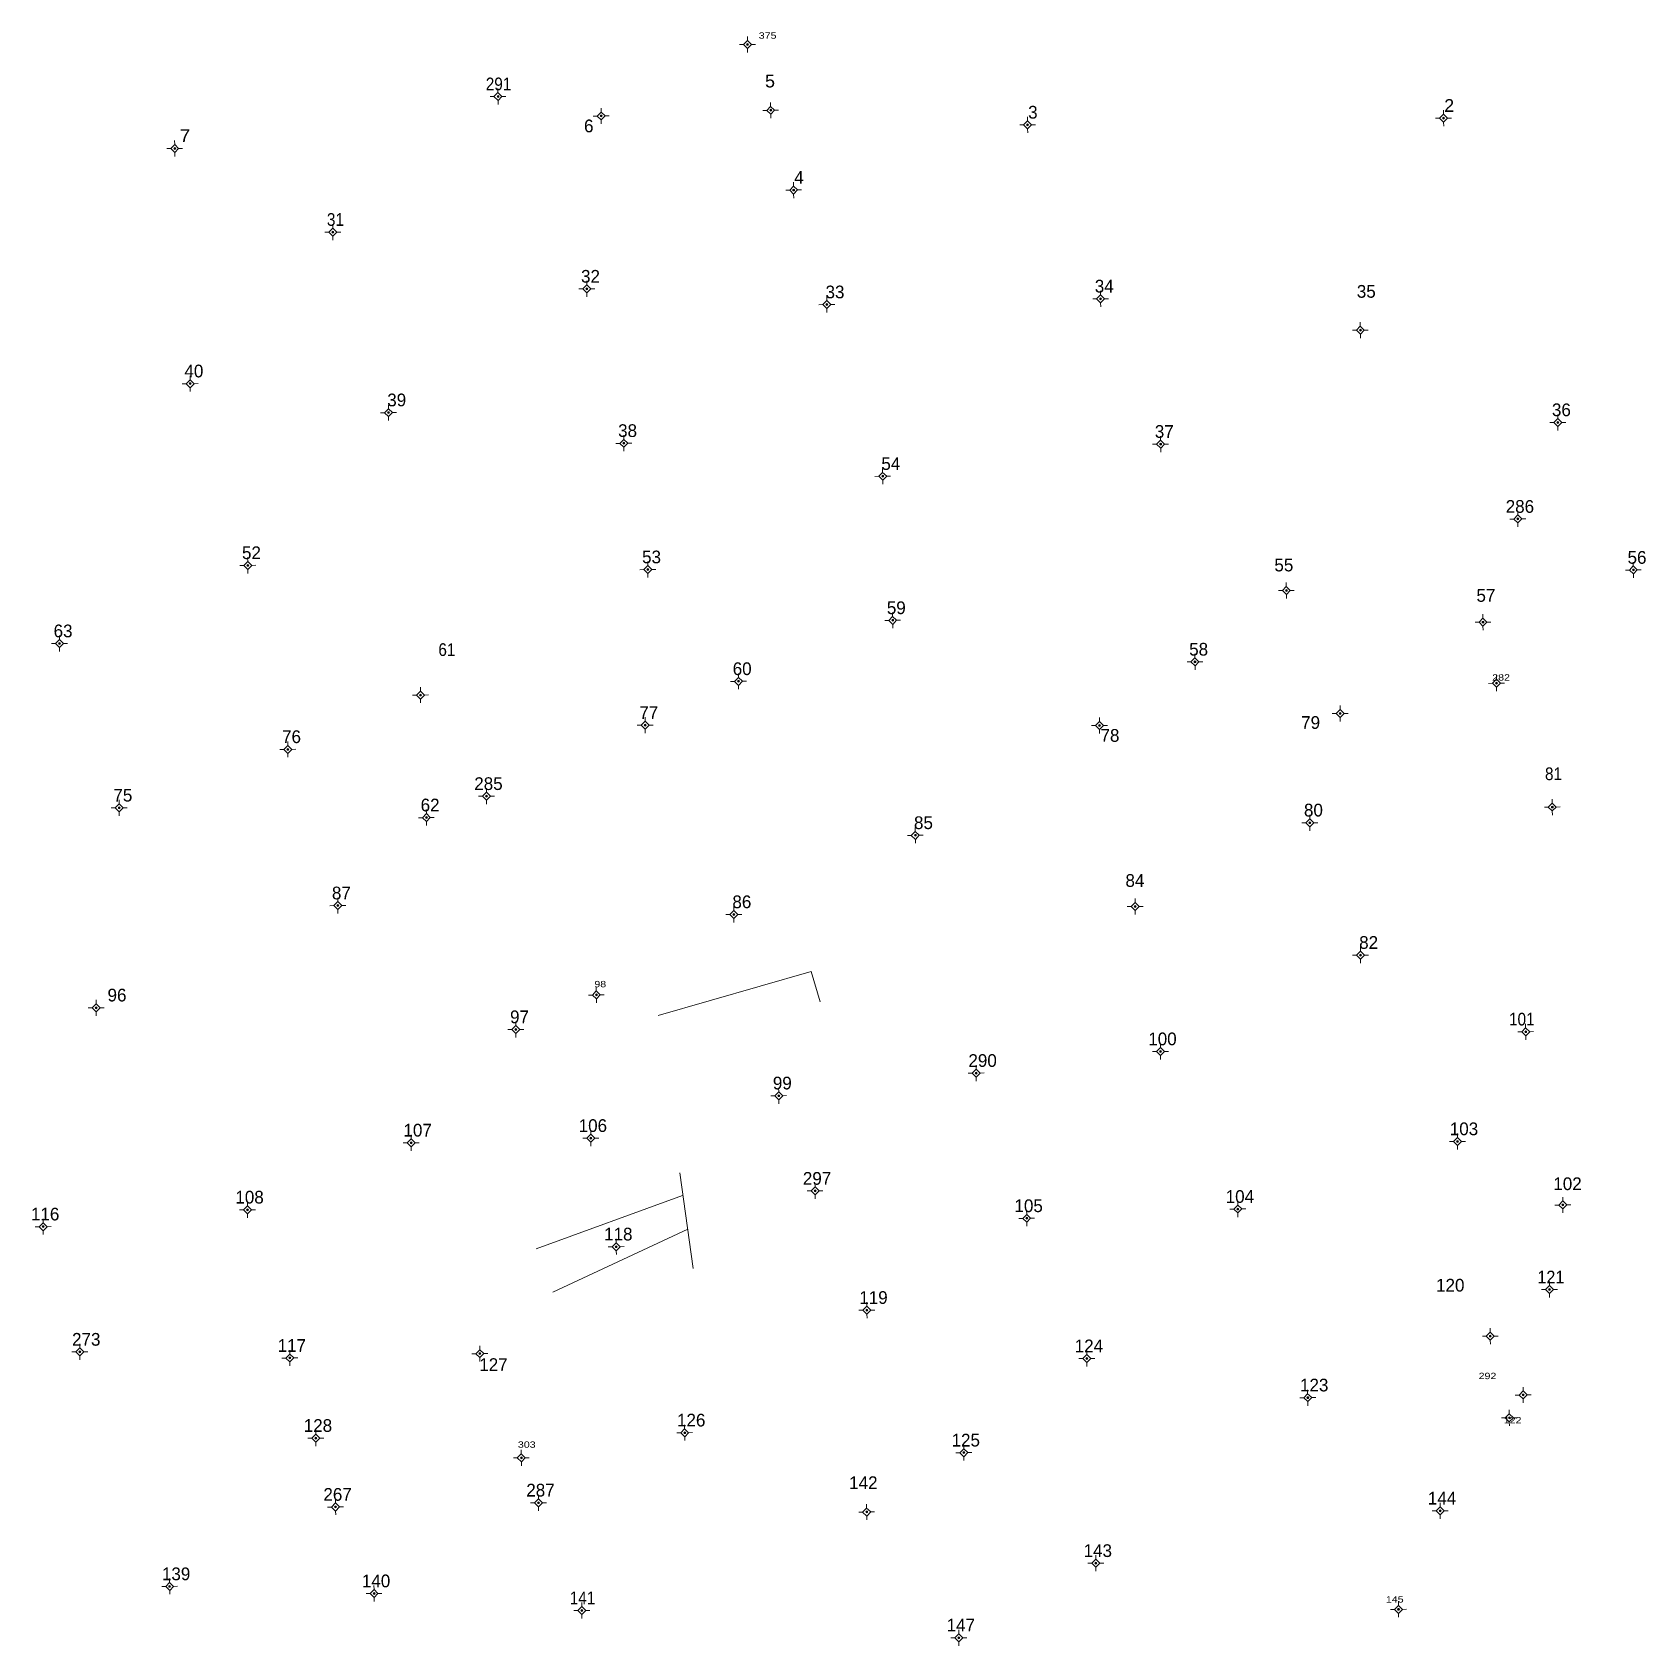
# Model space of a CAD drawing. Header units: metres. Extents: x 551555 to 552070, y 1839000 to 1839511.
# Drawn here: x 551816 to 552069.7, y 1839257 to 1839510.6 of the extents above; entities that cross this region are included whole.
import ezdxf

# ---------------------------------------------------------------- set-up
doc = ezdxf.new("R2010")
doc.units = ezdxf.units.M
doc.header["$LTSCALE"] = 0.8
doc.layers.add('11', color=7, linetype='Continuous', lineweight=13)
doc.layers.add('30', color=7, linetype='Continuous', lineweight=13)
doc.layers.add('15', color=7, linetype='Continuous')

msp = doc.modelspace()

# ---------------------------------------------------------------- hatches: boundary and pattern name
at = {"layer": '11'}
for points in [[(551928.5941, 1839508.7065, 1), (551928.2941, 1839508.7065, 1)], [(551889.3748, 1839500.5455, 1), (551889.0748, 1839500.5455, 1)], [(551905.5878, 1839497.4781, 1), (551905.2878, 1839497.4781, 1)], [(551932.2536, 1839498.371, 1), (551931.9536, 1839498.371, 1)], [(552038.0591, 1839497.1365, 1), (552037.7591, 1839497.1365, 1)], [(551972.654, 1839496.0748, 1), (551972.354, 1839496.0748, 1)], [(551838.5485, 1839492.3731, 1), (551838.2485, 1839492.3731, 1)], [(551935.8623, 1839485.8356, 1), (551935.5623, 1839485.8356, 1)], [(551863.3975, 1839479.2235, 1), (551863.0975, 1839479.2235, 1)], [(551903.346, 1839470.2949, 1), (551903.046, 1839470.2949, 1)], [(551984.1303, 1839468.7417, 1), (551983.8303, 1839468.7417, 1)], [(551941.0786, 1839467.8255, 1), (551940.7786, 1839467.8255, 1)], [(552024.9737, 1839463.8, 1), (552024.6737, 1839463.8, 1)], [(551840.9812, 1839455.3932, 1), (551840.6812, 1839455.3932, 1)], [(551872.1736, 1839450.837, 1), (551871.8736, 1839450.837, 1)], [(552056.0131, 1839449.2949, 1), (552055.7131, 1839449.2949, 1)], [(551909.1769, 1839446.0217, 1), (551908.8769, 1839446.0217, 1)], [(551993.5679, 1839445.8797, 1), (551993.2679, 1839445.8797, 1)], [(551949.8624, 1839440.8387, 1), (551949.5624, 1839440.8387, 1)], [(552049.7373, 1839434.1237, 1), (552049.4373, 1839434.1237, 1)], [(551850.0288, 1839426.8291, 1), (551849.7288, 1839426.8291, 1)], [(551912.9395, 1839426.1694, 1), (551912.6395, 1839426.1694, 1)], [(552067.8931, 1839426.1043, 1), (552067.5931, 1839426.1043, 1)], [(552013.3342, 1839422.888, 1), (552013.0342, 1839422.888, 1)], [(551951.4301, 1839418.1879, 1), (551951.1301, 1839418.1879, 1)], [(552044.2505, 1839417.8995, 1), (552043.9505, 1839417.8995, 1)], [(551820.4134, 1839414.5431, 1), (551820.1134, 1839414.5431, 1)], [(551998.9658, 1839411.6651, 1), (551998.6658, 1839411.6651, 1)], [(551927.1998, 1839408.5983, 1), (551926.8998, 1839408.5983, 1)], [(552046.3739, 1839408.3004, 1), (552046.0739, 1839408.3004, 1)], [(551877.1906, 1839406.4415, 1), (551876.8906, 1839406.4415, 1)], [(552021.8012, 1839403.5567, 1), (552021.5012, 1839403.5567, 1)], [(551912.5135, 1839401.7115, 1), (551912.2135, 1839401.7115, 1)], [(551983.947, 1839401.6461, 1), (551983.647, 1839401.6461, 1)], [(551856.3403, 1839397.9012, 1), (551856.0403, 1839397.9012, 1)], [(551887.5571, 1839390.546, 1), (551887.2571, 1839390.546, 1)], [(551829.827, 1839388.7116, 1), (551829.527, 1839388.7116, 1)], [(552055.152, 1839388.8318, 1), (552054.852, 1839388.8318, 1)], [(551878.1188, 1839387.1742, 1), (551877.8188, 1839387.1742, 1)], [(552017.0127, 1839386.3689, 1), (552016.7127, 1839386.3689, 1)], [(551954.9948, 1839384.3871, 1), (551954.6948, 1839384.3871, 1)], [(551864.1832, 1839373.3357, 1), (551863.8832, 1839373.3357, 1)], [(551989.5543, 1839373.212, 1), (551989.2543, 1839373.212, 1)], [(551926.4505, 1839371.9405, 1), (551926.1505, 1839371.9405, 1)], [(552024.9928, 1839365.5536, 1), (552024.6928, 1839365.5536, 1)], [(551826.2028, 1839357.2675, 1), (551825.9028, 1839357.2675, 1)], [(551904.8362, 1839359.2945, 1), (551904.5362, 1839359.2945, 1)], [(551892.1867, 1839353.8652, 1), (551891.8867, 1839353.8652, 1)], [(552050.9618, 1839353.5136, 1), (552050.6618, 1839353.5136, 1)], [(551993.5328, 1839350.4022, 1), (551993.2328, 1839350.4022, 1)], [(551964.5593, 1839347.0097, 1), (551964.2593, 1839347.0097, 1)], [(551933.5179, 1839343.4491, 1), (551933.2179, 1839343.4491, 1)], [(551903.9833, 1839336.7725, 1), (551903.6833, 1839336.7725, 1)], [(551875.7365, 1839336.0456, 1), (551875.4365, 1839336.0456, 1)], [(552040.2453, 1839336.254, 1), (552039.9453, 1839336.254, 1)], [(551939.2274, 1839328.4826, 1), (551938.9274, 1839328.4826, 1)], [(551849.9946, 1839325.5231, 1), (551849.6946, 1839325.5231, 1)], [(551972.507, 1839324.1846, 1), (551972.207, 1839324.1846, 1)], [(552005.7164, 1839325.6346, 1), (552005.4164, 1839325.6346, 1)], [(552056.8186, 1839326.2713, 1), (552056.5186, 1839326.2713, 1)], [(551817.8656, 1839322.8628, 1), (551817.5656, 1839322.8628, 1)], [(551907.9716, 1839319.7114, 1), (551907.6716, 1839319.7114, 1)], [(552054.7154, 1839312.9761, 1), (552054.4154, 1839312.9761, 1)], [(551947.3893, 1839309.7384, 1), (551947.0893, 1839309.7384, 1)], [(552045.4015, 1839305.6664, 1), (552045.1015, 1839305.6664, 1)], [(551823.6263, 1839303.1779, 1), (551823.3263, 1839303.1779, 1)], [(551856.6468, 1839302.2168, 1), (551856.3468, 1839302.2168, 1)], [(551886.5137, 1839302.8978, 1), (551886.2137, 1839302.8978, 1)], [(551981.9775, 1839302.1427, 1), (551981.6775, 1839302.1427, 1)], [(552050.5713, 1839296.4038, 1), (552050.2713, 1839296.4038, 1)], [(552016.6931, 1839295.9777, 1), (552016.3931, 1839295.9777, 1)], [(552048.3932, 1839292.8056, 1), (552048.0932, 1839292.8056, 1)], [(551860.7459, 1839289.6257, 1), (551860.4459, 1839289.6257, 1)], [(551918.7346, 1839290.4725, 1), (551918.4346, 1839290.4725, 1)], [(551893.0454, 1839286.5188, 1), (551892.7454, 1839286.5188, 1)], [(551962.6116, 1839287.3369, 1), (551962.3116, 1839287.3369, 1)], [(551863.8399, 1839278.7953, 1), (551863.5399, 1839278.7953, 1)], [(551895.7364, 1839279.4641, 1), (551895.4364, 1839279.4641, 1)], [(551947.3468, 1839278.0056, 1), (551947.0468, 1839278.0056, 1)], [(552037.5035, 1839278.2039, 1), (552037.2035, 1839278.2039, 1)], [(551983.3685, 1839269.9625, 1), (551983.0685, 1839269.9625, 1)], [(551837.7453, 1839266.3102, 1), (551837.4453, 1839266.3102, 1)], [(551869.8874, 1839265.1915, 1), (551869.5874, 1839265.1915, 1)], [(551902.5629, 1839262.5178, 1), (551902.2629, 1839262.5178, 1)], [(552030.9606, 1839262.7004, 1), (552030.6606, 1839262.7004, 1)], [(551961.8362, 1839258.2371, 1), (551961.5362, 1839258.2371, 1)]]:
    msp.add_hatch(color=256, dxfattribs=at).paths.add_polyline_path(points)

# ---------------------------------------------------------------- linework, layer by layer
for p, q in [((551928.43, 1839509.95), (551928.43, 1839509.33)), ((551927.81, 1839508.7), (551927.19, 1839508.69)), ((551928.44, 1839508.07), (551928.45, 1839507.45)), ((551929.69, 1839508.71), (551929.07, 1839508.71)), ((551889.21, 1839501.79), (551889.21, 1839501.17)), ((551888.59, 1839500.54), (551887.97, 1839500.53)), ((551889.23, 1839499.91), (551889.23, 1839499.29)), ((551890.47, 1839500.55), (551889.85, 1839500.55)), ((551932.09, 1839499.62), (551932.09, 1839498.99)), ((551904.81, 1839497.47), (551904.18, 1839497.46)), ((551905.42, 1839498.72), (551905.43, 1839498.09)), ((551905.44, 1839496.85), (551905.44, 1839496.22)), ((551906.68, 1839497.48), (551906.05, 1839497.48)), ((551931.48, 1839498.36), (551930.85, 1839498.36)), ((551932.1, 1839497.75), (551932.11, 1839497.12)), ((551933.35, 1839498.38), (551932.72, 1839498.37)), ((551972.49, 1839497.32), (551972.49, 1839496.7)), ((552037.28, 1839497.13), (552036.65, 1839497.12)), ((552037.89, 1839498.38), (552037.9, 1839497.75)), ((552039.15, 1839497.14), (552038.52, 1839497.14)), ((551971.87, 1839496.06), (551971.25, 1839496.06)), ((551972.5, 1839495.44), (551972.51, 1839494.82)), ((551973.75, 1839496.08), (551973.13, 1839496.08)), ((552037.91, 1839496.51), (552037.92, 1839495.88)), ((551837.77, 1839492.36), (551837.14, 1839492.36)), ((551838.38, 1839493.62), (551838.39, 1839492.99)), ((551838.4, 1839491.75), (551838.4, 1839491.12)), ((551839.64, 1839492.38), (551839.01, 1839492.37)), ((551935.7, 1839487.08), (551935.7, 1839486.46)), ((551935.09, 1839485.83), (551934.46, 1839485.82)), ((551935.71, 1839485.2), (551935.72, 1839484.58)), ((551936.96, 1839485.84), (551936.33, 1839485.84)), ((551862.62, 1839479.21), (551861.99, 1839479.21)), ((551863.23, 1839480.47), (551863.24, 1839479.85)), ((551864.49, 1839479.23), (551863.86, 1839479.22)), ((551863.25, 1839478.59), (551863.25, 1839477.97)), ((551903.18, 1839471.54), (551903.19, 1839470.92)), ((551902.57, 1839470.28), (551901.94, 1839470.28)), ((551903.2, 1839469.66), (551903.2, 1839469.04)), ((551904.44, 1839470.3), (551903.81, 1839470.3)), ((551940.91, 1839469.07), (551940.92, 1839468.45)), ((551983.35, 1839468.73), (551982.73, 1839468.73)), ((551983.96, 1839469.99), (551983.97, 1839469.37)), ((551985.23, 1839468.75), (551984.61, 1839468.74)), ((551940.3, 1839467.82), (551939.67, 1839467.81)), ((551940.93, 1839467.19), (551940.93, 1839466.57)), ((551942.17, 1839467.83), (551941.54, 1839467.83)), ((551983.98, 1839468.11), (551983.99, 1839467.49)), ((552024.2, 1839463.79), (552023.57, 1839463.78)), ((552024.81, 1839465.04), (552024.81, 1839464.42)), ((552026.07, 1839463.81), (552025.44, 1839463.8)), ((552024.82, 1839463.17), (552024.83, 1839462.55)), ((551840.82, 1839456.64), (551840.82, 1839456.02)), ((551840.2, 1839455.38), (551839.58, 1839455.38)), ((551840.83, 1839454.76), (551840.84, 1839454.14)), ((551842.08, 1839455.4), (551841.46, 1839455.39)), ((551872.01, 1839452.08), (551872.01, 1839451.45)), ((551871.39, 1839450.83), (551870.77, 1839450.82)), ((551872.02, 1839450.21), (551872.03, 1839449.58)), ((551873.27, 1839450.84), (551872.65, 1839450.84)), ((552055.24, 1839449.28), (552054.61, 1839449.28)), ((552055.85, 1839450.54), (552055.85, 1839449.92)), ((552055.86, 1839448.66), (552055.87, 1839448.04)), ((552057.11, 1839449.3), (552056.48, 1839449.3)), ((551908.4, 1839446.01), (551907.77, 1839446.01)), ((551909.01, 1839447.27), (551909.02, 1839446.64)), ((551910.27, 1839446.03), (551909.64, 1839446.02)), ((551992.78, 1839445.87), (551992.16, 1839445.86)), ((551993.4, 1839447.12), (551993.41, 1839446.49)), ((551994.66, 1839445.89), (551994.04, 1839445.88)), ((551909.03, 1839445.4), (551909.03, 1839444.77)), ((551993.42, 1839445.25), (551993.42, 1839444.63)), ((551949.08, 1839440.83), (551948.46, 1839440.82)), ((551949.7, 1839442.08), (551949.7, 1839441.45)), ((551950.96, 1839440.84), (551950.34, 1839440.84)), ((551949.71, 1839440.21), (551949.72, 1839439.58)), ((552048.95, 1839434.11), (552048.33, 1839434.11)), ((552049.57, 1839435.37), (552049.58, 1839434.75)), ((552049.59, 1839433.49), (552049.59, 1839432.87)), ((552050.83, 1839434.13), (552050.21, 1839434.12)), ((551849.86, 1839428.07), (551849.87, 1839427.44)), ((551849.24, 1839426.82), (551848.62, 1839426.81)), ((551849.88, 1839426.2), (551849.89, 1839425.57)), ((551851.12, 1839426.84), (551850.5, 1839426.83)), ((551912.15, 1839426.16), (551911.54, 1839426.15)), ((551912.77, 1839427.41), (551912.78, 1839426.79)), ((551912.79, 1839425.53), (551912.8, 1839424.91)), ((551914.03, 1839426.18), (551913.41, 1839426.17)), ((552067.12, 1839426.09), (552066.49, 1839426.09)), ((552067.73, 1839427.35), (552067.73, 1839426.73)), ((552068.99, 1839426.11), (552068.36, 1839426.1)), ((552013.17, 1839424.13), (552013.17, 1839423.51)), ((552067.74, 1839425.47), (552067.75, 1839424.85)), ((552012.56, 1839422.88), (552011.93, 1839422.87)), ((552013.18, 1839422.25), (552013.19, 1839421.63)), ((552014.43, 1839422.89), (552013.8, 1839422.89)), ((551950.66, 1839418.18), (551950.03, 1839418.17)), ((551951.26, 1839419.43), (551951.27, 1839418.81)), ((551952.52, 1839418.19), (551951.9, 1839418.19)), ((552044.08, 1839419.14), (552044.09, 1839418.52)), ((551820.25, 1839415.79), (551820.25, 1839415.17)), ((551951.28, 1839417.55), (551951.29, 1839416.93)), ((552043.48, 1839417.89), (552042.85, 1839417.88)), ((552044.1, 1839417.26), (552044.11, 1839416.64)), ((552045.35, 1839417.91), (552044.72, 1839417.9)), ((551819.64, 1839414.53), (551819.01, 1839414.53)), ((551820.26, 1839413.91), (551820.27, 1839413.29)), ((551821.51, 1839414.55), (551820.88, 1839414.54)), ((551998.8, 1839412.91), (551998.81, 1839412.29)), ((551998.18, 1839411.65), (551997.56, 1839411.65)), ((551998.82, 1839411.03), (551998.82, 1839410.41)), ((552000.06, 1839411.67), (551999.44, 1839411.67)), ((551926.43, 1839408.59), (551925.8, 1839408.58)), ((551927.03, 1839409.84), (551927.04, 1839409.22)), ((551927.05, 1839407.96), (551927.06, 1839407.34)), ((551928.29, 1839408.6), (551927.66, 1839408.6)), ((552045.6, 1839408.29), (552044.97, 1839408.28)), ((552046.21, 1839409.55), (552046.21, 1839408.93)), ((552047.47, 1839408.31), (552046.84, 1839408.3)), ((551876.42, 1839406.43), (551875.79, 1839406.43)), ((551877.02, 1839407.69), (551877.03, 1839407.07)), ((551877.04, 1839405.81), (551877.05, 1839405.19)), ((551878.29, 1839406.45), (551877.66, 1839406.44)), ((552046.22, 1839407.67), (552046.23, 1839407.05)), ((551912.35, 1839402.96), (551912.35, 1839402.34)), ((551983.78, 1839402.89), (551983.79, 1839402.26)), ((552021.03, 1839403.55), (552020.4, 1839403.54)), ((552021.64, 1839404.8), (552021.64, 1839404.17)), ((552021.65, 1839402.93), (552021.66, 1839402.3)), ((552022.9, 1839403.56), (552022.27, 1839403.56)), ((551911.73, 1839401.7), (551911.11, 1839401.7)), ((551912.36, 1839401.08), (551912.37, 1839400.46)), ((551913.61, 1839401.72), (551912.99, 1839401.71)), ((551983.17, 1839401.64), (551982.54, 1839401.63)), ((551983.8, 1839401.02), (551983.8, 1839400.39)), ((551985.04, 1839401.65), (551984.41, 1839401.65)), ((551855.56, 1839397.89), (551854.94, 1839397.89)), ((551856.17, 1839399.15), (551856.18, 1839398.53)), ((551857.44, 1839397.91), (551856.82, 1839397.9)), ((551856.19, 1839397.27), (551856.2, 1839396.65)), ((551886.77, 1839390.54), (551886.15, 1839390.53)), ((551887.39, 1839391.79), (551887.4, 1839391.16)), ((551888.65, 1839390.55), (551888.03, 1839390.55)), ((552054.99, 1839390.08), (552054.99, 1839389.45)), ((551829.04, 1839388.7), (551828.42, 1839388.7)), ((551829.66, 1839389.96), (551829.67, 1839389.34)), ((551829.68, 1839388.08), (551829.68, 1839387.46)), ((551830.92, 1839388.72), (551830.3, 1839388.71)), ((551877.95, 1839388.42), (551877.96, 1839387.8)), ((551887.41, 1839389.92), (551887.41, 1839389.29)), ((552016.85, 1839387.61), (552016.85, 1839386.99)), ((552054.37, 1839388.82), (552053.75, 1839388.82)), ((552055, 1839388.21), (552055.01, 1839387.58)), ((552056.25, 1839388.84), (552055.63, 1839388.83)), ((551877.34, 1839387.16), (551876.71, 1839387.16)), ((551877.97, 1839386.54), (551877.98, 1839385.92)), ((551879.21, 1839387.18), (551878.58, 1839387.17)), ((551954.83, 1839385.63), (551954.83, 1839385.01)), ((552016.24, 1839386.36), (552015.61, 1839386.35)), ((552016.86, 1839385.73), (552016.87, 1839385.11)), ((552018.11, 1839386.37), (552017.48, 1839386.37)), ((551954.21, 1839384.38), (551953.59, 1839384.37)), ((551954.85, 1839383.75), (551954.85, 1839383.13)), ((551956.09, 1839384.39), (551955.47, 1839384.39)), ((551863.41, 1839373.33), (551862.78, 1839373.32)), ((551864.02, 1839374.58), (551864.02, 1839373.96)), ((551864.03, 1839372.7), (551864.04, 1839372.08)), ((551865.28, 1839373.34), (551864.65, 1839373.34)), ((551926.28, 1839373.19), (551926.29, 1839372.57)), ((551988.78, 1839373.2), (551988.15, 1839373.2)), ((551989.39, 1839374.46), (551989.39, 1839373.84)), ((551989.41, 1839372.58), (551989.41, 1839371.96)), ((551990.65, 1839373.22), (551990.02, 1839373.21)), ((551925.67, 1839371.93), (551925.05, 1839371.92)), ((551926.3, 1839371.31), (551926.31, 1839370.69)), ((551927.55, 1839371.95), (551926.93, 1839371.94)), ((552024.22, 1839365.54), (552023.59, 1839365.54)), ((552024.83, 1839366.8), (552024.83, 1839366.17)), ((552024.84, 1839364.93), (552024.85, 1839364.3)), ((552026.09, 1839365.56), (552025.46, 1839365.55)), ((551904.67, 1839360.54), (551904.68, 1839359.92)), ((551825.42, 1839357.26), (551824.8, 1839357.25)), ((551826.04, 1839358.51), (551826.04, 1839357.89)), ((551827.3, 1839357.27), (551826.68, 1839357.27)), ((551904.06, 1839359.28), (551903.43, 1839359.28)), ((551904.69, 1839358.66), (551904.69, 1839358.04)), ((551905.93, 1839359.3), (551905.3, 1839359.29)), ((551826.05, 1839356.63), (551826.06, 1839356.01)), ((551892.02, 1839355.11), (551892.03, 1839354.49)), ((552050.8, 1839354.76), (552050.8, 1839354.14)), ((551891.41, 1839353.85), (551890.78, 1839353.85)), ((551892.04, 1839353.23), (551892.04, 1839352.61)), ((551893.28, 1839353.87), (551892.65, 1839353.87)), ((552050.18, 1839353.5), (552049.56, 1839353.5)), ((552050.81, 1839352.88), (552050.82, 1839352.26)), ((552052.06, 1839353.52), (552051.44, 1839353.51)), ((551992.76, 1839350.39), (551992.13, 1839350.39)), ((551993.37, 1839351.65), (551993.37, 1839351.02)), ((551993.38, 1839349.78), (551993.39, 1839349.15)), ((551994.63, 1839350.41), (551994, 1839350.4)), ((551963.77, 1839347), (551963.15, 1839346.99)), ((551964.39, 1839348.25), (551964.4, 1839347.62)), ((551965.65, 1839347.02), (551965.03, 1839347.01)), ((551933.35, 1839344.69), (551933.36, 1839344.07)), ((551964.41, 1839346.38), (551964.42, 1839345.76)), ((551932.73, 1839343.44), (551932.11, 1839343.43)), ((551933.37, 1839342.81), (551933.37, 1839342.19)), ((551934.61, 1839343.46), (551933.99, 1839343.45)), ((551875.57, 1839337.29), (551875.58, 1839336.67)), ((551903.2, 1839336.76), (551902.58, 1839336.76)), ((551903.82, 1839338.02), (551903.82, 1839337.4)), ((551905.08, 1839336.78), (551904.46, 1839336.77)), ((552040.08, 1839337.5), (552040.09, 1839336.87)), ((551874.95, 1839336.04), (551874.33, 1839336.03)), ((551875.59, 1839335.41), (551875.59, 1839334.79)), ((551876.83, 1839336.05), (551876.21, 1839336.05)), ((551903.83, 1839336.14), (551903.84, 1839335.52)), ((552039.47, 1839336.24), (552038.84, 1839336.24)), ((552040.1, 1839335.63), (552040.1, 1839335)), ((552041.34, 1839336.26), (552040.71, 1839336.25)), ((551939.06, 1839329.73), (551939.07, 1839329.11)), ((551849.83, 1839326.77), (551849.83, 1839326.15)), ((551938.44, 1839328.47), (551937.82, 1839328.47)), ((551939.08, 1839327.85), (551939.08, 1839327.23)), ((551940.32, 1839328.49), (551939.7, 1839328.48)), ((552005.55, 1839326.88), (552005.56, 1839326.25)), ((552056.65, 1839327.52), (552056.66, 1839326.9)), ((551817.7, 1839324.11), (551817.71, 1839323.49)), ((551849.21, 1839325.51), (551848.59, 1839325.51)), ((551849.85, 1839324.89), (551849.85, 1839324.27)), ((551851.09, 1839325.53), (551850.47, 1839325.52)), ((551971.73, 1839324.17), (551971.1, 1839324.17)), ((551972.34, 1839325.43), (551972.35, 1839324.8)), ((551973.6, 1839324.19), (551972.97, 1839324.19)), ((552004.93, 1839325.62), (552004.31, 1839325.62)), ((552005.57, 1839325.01), (552005.57, 1839324.38)), ((552006.81, 1839325.64), (552006.19, 1839325.64)), ((552056.03, 1839326.26), (552055.41, 1839326.26)), ((552056.67, 1839325.64), (552056.67, 1839325.02)), ((552057.91, 1839326.28), (552057.29, 1839326.27)), ((551817.08, 1839322.85), (551816.46, 1839322.85)), ((551817.72, 1839322.23), (551817.72, 1839321.61)), ((551818.96, 1839322.87), (551818.34, 1839322.86)), ((551972.36, 1839323.56), (551972.36, 1839322.93)), ((551907.19, 1839319.7), (551906.57, 1839319.7)), ((551907.81, 1839320.96), (551907.81, 1839320.34)), ((551907.82, 1839319.08), (551907.83, 1839318.46)), ((551909.07, 1839319.72), (551908.45, 1839319.71)), ((552054.55, 1839314.22), (552054.56, 1839313.6)), ((552053.93, 1839312.97), (552053.31, 1839312.96)), ((552054.57, 1839312.34), (552054.57, 1839311.72)), ((552055.81, 1839312.98), (552055.19, 1839312.98)), ((551946.6, 1839309.73), (551945.98, 1839309.72)), ((551947.22, 1839310.98), (551947.23, 1839310.36)), ((551947.24, 1839309.1), (551947.25, 1839308.48)), ((551948.48, 1839309.74), (551947.86, 1839309.74)), ((552045.24, 1839306.91), (552045.24, 1839306.28)), ((551823.46, 1839304.42), (551823.47, 1839303.8)), ((551886.35, 1839304.14), (551886.35, 1839303.51)), ((552044.62, 1839305.66), (552044, 1839305.65)), ((552045.25, 1839305.04), (552045.26, 1839304.41)), ((552046.5, 1839305.67), (552045.88, 1839305.67)), ((551822.85, 1839303.17), (551822.22, 1839303.16)), ((551823.48, 1839302.54), (551823.48, 1839301.92)), ((551824.72, 1839303.18), (551824.09, 1839303.18)), ((551855.87, 1839302.21), (551855.24, 1839302.2)), ((551856.48, 1839303.46), (551856.49, 1839302.83)), ((551856.5, 1839301.59), (551856.5, 1839300.96)), ((551857.74, 1839302.22), (551857.11, 1839302.22)), ((551885.74, 1839302.89), (551885.11, 1839302.88)), ((551886.36, 1839302.27), (551886.37, 1839301.64)), ((551887.61, 1839302.9), (551886.98, 1839302.9)), ((551981.2, 1839302.13), (551980.57, 1839302.13)), ((551981.81, 1839303.39), (551981.82, 1839302.77)), ((551981.83, 1839301.51), (551981.83, 1839300.89)), ((551983.07, 1839302.15), (551982.44, 1839302.14)), ((552016.53, 1839297.22), (552016.53, 1839296.59)), ((552049.8, 1839296.39), (552049.17, 1839296.39)), ((552050.41, 1839297.65), (552050.41, 1839297.03)), ((552051.67, 1839296.41), (552051.04, 1839296.4)), ((552015.91, 1839295.97), (552015.29, 1839295.96)), ((552016.54, 1839295.35), (552016.55, 1839294.72)), ((552017.79, 1839295.98), (552017.17, 1839295.98)), ((552048.23, 1839294.05), (552048.23, 1839293.43)), ((552050.42, 1839295.77), (552050.43, 1839295.15)), ((551918.57, 1839291.72), (551918.57, 1839291.1)), ((552047.61, 1839292.8), (552046.99, 1839292.79)), ((552048.24, 1839292.17), (552048.25, 1839291.55)), ((552049.49, 1839292.81), (552048.87, 1839292.81)), ((551859.96, 1839289.62), (551859.34, 1839289.61)), ((551860.58, 1839290.87), (551860.59, 1839290.25)), ((551860.6, 1839288.99), (551860.6, 1839288.37)), ((551861.84, 1839289.63), (551861.22, 1839289.63)), ((551917.96, 1839290.46), (551917.33, 1839290.46)), ((551918.59, 1839289.84), (551918.59, 1839289.22)), ((551919.83, 1839290.48), (551919.2, 1839290.47)), ((551962.45, 1839288.58), (551962.45, 1839287.96)), ((551892.26, 1839286.51), (551891.64, 1839286.5)), ((551892.88, 1839287.76), (551892.89, 1839287.13)), ((551894.14, 1839286.52), (551893.52, 1839286.52)), ((551961.84, 1839287.33), (551961.21, 1839287.32)), ((551962.46, 1839286.7), (551962.47, 1839286.08)), ((551963.71, 1839287.34), (551963.08, 1839287.34)), ((551892.9, 1839285.89), (551892.9, 1839285.26)), ((551863.06, 1839278.78), (551862.44, 1839278.78)), ((551863.67, 1839280.04), (551863.68, 1839279.42)), ((551864.93, 1839278.8), (551864.31, 1839278.8)), ((551894.96, 1839279.45), (551894.33, 1839279.45)), ((551895.57, 1839280.71), (551895.58, 1839280.08)), ((551895.59, 1839278.84), (551895.59, 1839278.21)), ((551896.83, 1839279.47), (551896.2, 1839279.46)), ((551947.18, 1839279.25), (551947.19, 1839278.63)), ((552037.34, 1839279.45), (552037.34, 1839278.82)), ((551863.69, 1839278.16), (551863.7, 1839277.54)), ((551946.56, 1839278), (551945.94, 1839277.99)), ((551947.2, 1839277.37), (551947.2, 1839276.75)), ((551948.44, 1839278.01), (551947.82, 1839278.01)), ((552036.72, 1839278.19), (552036.1, 1839278.19)), ((552037.35, 1839277.58), (552037.36, 1839276.95)), ((552038.6, 1839278.21), (552037.98, 1839278.2)), ((551983.2, 1839271.21), (551983.21, 1839270.59)), ((551982.58, 1839269.95), (551981.96, 1839269.95)), ((551983.22, 1839269.33), (551983.22, 1839268.71)), ((551984.46, 1839269.97), (551983.84, 1839269.96)), ((551836.97, 1839266.3), (551836.34, 1839266.29)), ((551837.58, 1839267.55), (551837.59, 1839266.93)), ((551838.84, 1839266.32), (551838.21, 1839266.31)), ((551869.72, 1839266.44), (551869.73, 1839265.82)), ((551837.6, 1839265.68), (551837.6, 1839265.06)), ((551869.11, 1839265.18), (551868.48, 1839265.18)), ((551869.74, 1839264.56), (551869.74, 1839263.94)), ((551870.98, 1839265.2), (551870.35, 1839265.19)), ((551902.4, 1839263.76), (551902.4, 1839263.14)), ((552030.79, 1839263.94), (552030.8, 1839263.33)), ((551901.79, 1839262.51), (551901.16, 1839262.5)), ((551902.41, 1839261.88), (551902.42, 1839261.26)), ((551903.66, 1839262.52), (551903.03, 1839262.52)), ((552030.18, 1839262.69), (552029.56, 1839262.68)), ((552030.81, 1839262.07), (552030.82, 1839261.45)), ((552032.06, 1839262.71), (552031.44, 1839262.7)), ((551961.05, 1839258.23), (551960.43, 1839258.22)), ((551961.67, 1839259.48), (551961.68, 1839258.86)), ((551962.93, 1839258.24), (551962.31, 1839258.24)), ((551961.69, 1839257.6), (551961.69, 1839256.98))]:
    msp.add_line(p, q, dxfattribs=at)
for points in [[(551928.43, 1839509.33), (551927.81, 1839508.7), (551928.44, 1839508.07), (551929.07, 1839508.71)], [(551889.21, 1839501.17), (551888.59, 1839500.54), (551889.23, 1839499.91), (551889.85, 1839500.55)], [(551905.43, 1839498.09), (551904.81, 1839497.47), (551905.44, 1839496.85), (551906.05, 1839497.48)], [(551932.09, 1839498.99), (551931.48, 1839498.36), (551932.1, 1839497.75), (551932.72, 1839498.37)], [(551972.49, 1839496.7), (551971.87, 1839496.06), (551972.5, 1839495.44), (551973.13, 1839496.08)], [(552037.9, 1839497.75), (552037.28, 1839497.13), (552037.91, 1839496.51), (552038.52, 1839497.14)], [(551838.39, 1839492.99), (551837.77, 1839492.36), (551838.4, 1839491.75), (551839.01, 1839492.37)], [(551935.7, 1839486.46), (551935.09, 1839485.83), (551935.71, 1839485.2), (551936.33, 1839485.84)], [(551863.24, 1839479.85), (551862.62, 1839479.21), (551863.25, 1839478.59), (551863.86, 1839479.22)], [(551903.19, 1839470.92), (551902.57, 1839470.28), (551903.2, 1839469.66), (551903.81, 1839470.3)], [(551983.97, 1839469.37), (551983.35, 1839468.73), (551983.98, 1839468.11), (551984.61, 1839468.74)], [(551940.92, 1839468.45), (551940.3, 1839467.82), (551940.93, 1839467.19), (551941.54, 1839467.83)], [(552024.81, 1839464.42), (552024.2, 1839463.79), (552024.82, 1839463.17), (552025.44, 1839463.8)], [(551840.82, 1839456.02), (551840.2, 1839455.38), (551840.83, 1839454.76), (551841.46, 1839455.39)], [(551872.01, 1839451.45), (551871.39, 1839450.83), (551872.02, 1839450.21), (551872.65, 1839450.84)], [(552055.85, 1839449.92), (552055.24, 1839449.28), (552055.86, 1839448.66), (552056.48, 1839449.3)], [(551909.02, 1839446.64), (551908.4, 1839446.01), (551909.03, 1839445.4), (551909.64, 1839446.02)], [(551993.41, 1839446.49), (551992.78, 1839445.87), (551993.42, 1839445.25), (551994.04, 1839445.88)], [(551949.7, 1839441.45), (551949.08, 1839440.83), (551949.71, 1839440.21), (551950.34, 1839440.84)], [(552049.58, 1839434.75), (552048.95, 1839434.11), (552049.59, 1839433.49), (552050.21, 1839434.12)], [(551849.87, 1839427.44), (551849.24, 1839426.82), (551849.88, 1839426.2), (551850.5, 1839426.83)], [(551912.78, 1839426.79), (551912.15, 1839426.16), (551912.79, 1839425.53), (551913.41, 1839426.17)], [(552067.73, 1839426.73), (552067.12, 1839426.09), (552067.74, 1839425.47), (552068.36, 1839426.1)], [(552013.17, 1839423.51), (552012.56, 1839422.88), (552013.18, 1839422.25), (552013.8, 1839422.89)], [(551951.27, 1839418.81), (551950.66, 1839418.18), (551951.28, 1839417.55), (551951.9, 1839418.19)], [(552044.09, 1839418.52), (552043.48, 1839417.89), (552044.1, 1839417.26), (552044.72, 1839417.9)], [(551820.25, 1839415.17), (551819.64, 1839414.53), (551820.26, 1839413.91), (551820.88, 1839414.54)], [(551998.81, 1839412.29), (551998.18, 1839411.65), (551998.82, 1839411.03), (551999.44, 1839411.67)], [(551927.04, 1839409.22), (551926.43, 1839408.59), (551927.05, 1839407.96), (551927.66, 1839408.6)], [(552046.21, 1839408.93), (552045.6, 1839408.29), (552046.22, 1839407.67), (552046.84, 1839408.3)], [(551877.03, 1839407.07), (551876.42, 1839406.43), (551877.04, 1839405.81), (551877.66, 1839406.44)], [(552021.64, 1839404.17), (552021.03, 1839403.55), (552021.65, 1839402.93), (552022.27, 1839403.56)], [(551912.35, 1839402.34), (551911.73, 1839401.7), (551912.36, 1839401.08), (551912.99, 1839401.71)], [(551983.79, 1839402.26), (551983.17, 1839401.64), (551983.8, 1839401.02), (551984.41, 1839401.65)], [(551856.18, 1839398.53), (551855.56, 1839397.89), (551856.19, 1839397.27), (551856.82, 1839397.9)], [(551887.4, 1839391.16), (551886.77, 1839390.54), (551887.41, 1839389.92), (551888.03, 1839390.55)], [(551829.67, 1839389.34), (551829.04, 1839388.7), (551829.68, 1839388.08), (551830.3, 1839388.71)], [(551877.96, 1839387.8), (551877.34, 1839387.16), (551877.97, 1839386.54), (551878.58, 1839387.17)], [(552054.99, 1839389.45), (552054.37, 1839388.82), (552055, 1839388.21), (552055.63, 1839388.83)], [(551954.83, 1839385.01), (551954.21, 1839384.38), (551954.85, 1839383.75), (551955.47, 1839384.39)], [(552016.85, 1839386.99), (552016.24, 1839386.36), (552016.86, 1839385.73), (552017.48, 1839386.37)], [(551864.02, 1839373.96), (551863.41, 1839373.33), (551864.03, 1839372.7), (551864.65, 1839373.34)], [(551926.29, 1839372.57), (551925.67, 1839371.93), (551926.3, 1839371.31), (551926.93, 1839371.94)], [(551989.39, 1839373.84), (551988.78, 1839373.2), (551989.41, 1839372.58), (551990.02, 1839373.21)], [(552024.83, 1839366.17), (552024.22, 1839365.54), (552024.84, 1839364.93), (552025.46, 1839365.55)], [(551904.68, 1839359.92), (551904.06, 1839359.28), (551904.69, 1839358.66), (551905.3, 1839359.29)], [(551826.04, 1839357.89), (551825.42, 1839357.26), (551826.05, 1839356.63), (551826.68, 1839357.27)], [(551892.03, 1839354.49), (551891.41, 1839353.85), (551892.04, 1839353.23), (551892.65, 1839353.87)], [(552050.8, 1839354.14), (552050.18, 1839353.5), (552050.81, 1839352.88), (552051.44, 1839353.51)], [(551993.37, 1839351.02), (551992.76, 1839350.39), (551993.38, 1839349.78), (551994, 1839350.4)], [(551964.4, 1839347.62), (551963.77, 1839347), (551964.41, 1839346.38), (551965.03, 1839347.01)], [(551933.36, 1839344.07), (551932.73, 1839343.44), (551933.37, 1839342.81), (551933.99, 1839343.45)], [(551903.82, 1839337.4), (551903.2, 1839336.76), (551903.83, 1839336.14), (551904.46, 1839336.77)], [(552040.09, 1839336.87), (552039.47, 1839336.24), (552040.1, 1839335.63), (552040.71, 1839336.25)], [(551875.58, 1839336.67), (551874.95, 1839336.04), (551875.59, 1839335.41), (551876.21, 1839336.05)], [(551939.07, 1839329.11), (551938.44, 1839328.47), (551939.08, 1839327.85), (551939.7, 1839328.48)], [(552056.66, 1839326.9), (552056.03, 1839326.26), (552056.67, 1839325.64), (552057.29, 1839326.27)], [(551849.83, 1839326.15), (551849.21, 1839325.51), (551849.85, 1839324.89), (551850.47, 1839325.52)], [(551972.35, 1839324.8), (551971.73, 1839324.17), (551972.36, 1839323.56), (551972.97, 1839324.19)], [(552005.56, 1839326.25), (552004.93, 1839325.62), (552005.57, 1839325.01), (552006.19, 1839325.64)], [(551817.71, 1839323.49), (551817.08, 1839322.85), (551817.72, 1839322.23), (551818.34, 1839322.86)], [(551907.81, 1839320.34), (551907.19, 1839319.7), (551907.82, 1839319.08), (551908.45, 1839319.71)], [(552054.56, 1839313.6), (552053.93, 1839312.97), (552054.57, 1839312.34), (552055.19, 1839312.98)], [(551947.23, 1839310.36), (551946.6, 1839309.73), (551947.24, 1839309.1), (551947.86, 1839309.74)], [(551823.47, 1839303.8), (551822.85, 1839303.17), (551823.48, 1839302.54), (551824.09, 1839303.18)], [(552045.24, 1839306.28), (552044.62, 1839305.66), (552045.25, 1839305.04), (552045.88, 1839305.67)], [(551856.49, 1839302.83), (551855.87, 1839302.21), (551856.5, 1839301.59), (551857.11, 1839302.22)], [(551886.35, 1839303.51), (551885.74, 1839302.89), (551886.36, 1839302.27), (551886.98, 1839302.9)], [(551981.82, 1839302.77), (551981.2, 1839302.13), (551981.83, 1839301.51), (551982.44, 1839302.14)], [(552016.53, 1839296.59), (552015.91, 1839295.97), (552016.54, 1839295.35), (552017.17, 1839295.98)], [(552050.41, 1839297.03), (552049.8, 1839296.39), (552050.42, 1839295.77), (552051.04, 1839296.4)], [(551918.57, 1839291.1), (551917.96, 1839290.46), (551918.59, 1839289.84), (551919.2, 1839290.47)], [(552048.23, 1839293.43), (552047.61, 1839292.8), (552048.24, 1839292.17), (552048.87, 1839292.81)], [(551860.59, 1839290.25), (551859.96, 1839289.62), (551860.6, 1839288.99), (551861.22, 1839289.63)], [(551892.89, 1839287.13), (551892.26, 1839286.51), (551892.9, 1839285.89), (551893.52, 1839286.52)], [(551962.45, 1839287.96), (551961.84, 1839287.33), (551962.46, 1839286.7), (551963.08, 1839287.34)], [(551863.68, 1839279.42), (551863.06, 1839278.78), (551863.69, 1839278.16), (551864.31, 1839278.8)], [(551895.58, 1839280.08), (551894.96, 1839279.45), (551895.59, 1839278.84), (551896.2, 1839279.46)], [(551947.19, 1839278.63), (551946.56, 1839278), (551947.2, 1839277.37), (551947.82, 1839278.01)], [(552037.34, 1839278.82), (552036.72, 1839278.19), (552037.35, 1839277.58), (552037.98, 1839278.2)], [(551983.21, 1839270.59), (551982.58, 1839269.95), (551983.22, 1839269.33), (551983.84, 1839269.96)], [(551837.59, 1839266.93), (551836.97, 1839266.3), (551837.6, 1839265.68), (551838.21, 1839266.31)], [(551869.73, 1839265.82), (551869.11, 1839265.18), (551869.74, 1839264.56), (551870.35, 1839265.19)], [(552030.8, 1839263.33), (552030.18, 1839262.69), (552030.81, 1839262.07), (552031.44, 1839262.7)], [(551902.4, 1839263.14), (551901.79, 1839262.51), (551902.41, 1839261.88), (551903.03, 1839262.52)], [(551961.68, 1839258.86), (551961.05, 1839258.23), (551961.69, 1839257.6), (551962.31, 1839258.24)]]:
    msp.add_lwpolyline(points, close=True, dxfattribs=at)
for centre in [(551928.4441, 1839508.7065), (551889.2248, 1839500.5455), (551905.4378, 1839497.4781), (551932.1036, 1839498.371), (552037.9091, 1839497.1365), (551972.504, 1839496.0748), (551838.3985, 1839492.3731), (551935.7123, 1839485.8356), (551863.2475, 1839479.2235), (551903.196, 1839470.2949), (551983.9803, 1839468.7417), (551940.9286, 1839467.8255), (552024.8237, 1839463.8), (551840.8312, 1839455.3932), (551872.0236, 1839450.837), (552055.8631, 1839449.2949), (551909.0269, 1839446.0217), (551993.4179, 1839445.8797), (551949.7124, 1839440.8387), (552049.5873, 1839434.1237), (551849.8788, 1839426.8291), (551912.7895, 1839426.1694), (552067.7431, 1839426.1043), (552013.1842, 1839422.888), (551951.2801, 1839418.1879), (552044.1005, 1839417.8995), (551820.2634, 1839414.5431), (551998.8158, 1839411.6651), (551927.0498, 1839408.5983), (552046.2239, 1839408.3004), (551877.0406, 1839406.4415), (552021.6512, 1839403.5567), (551912.3635, 1839401.7115), (551983.797, 1839401.6461), (551856.1903, 1839397.9012), (551887.4071, 1839390.546), (551829.677, 1839388.7116), (552055.002, 1839388.8318), (551877.9688, 1839387.1742), (552016.8627, 1839386.3689), (551954.8448, 1839384.3871), (551864.0332, 1839373.3357), (551989.4043, 1839373.212), (551926.3005, 1839371.9405), (552024.8428, 1839365.5536), (551826.0528, 1839357.2675), (551904.6862, 1839359.2945), (551892.0367, 1839353.8652), (552050.8118, 1839353.5136), (551993.3828, 1839350.4022), (551964.4093, 1839347.0097), (551933.3679, 1839343.4491), (551903.8333, 1839336.7725), (551875.5865, 1839336.0456), (552040.0953, 1839336.254), (551939.0774, 1839328.4826), (551849.8446, 1839325.5231), (551972.357, 1839324.1846), (552005.5664, 1839325.6346), (552056.6686, 1839326.2713), (551817.7156, 1839322.8628), (551907.8216, 1839319.7114), (552054.5654, 1839312.9761), (551947.2393, 1839309.7384), (552045.2515, 1839305.6664), (551823.4763, 1839303.1779), (551856.4968, 1839302.2168), (551886.3637, 1839302.8978), (551981.8275, 1839302.1427), (552050.4213, 1839296.4038), (552016.5431, 1839295.9777), (552048.2432, 1839292.8056), (551860.5959, 1839289.6257), (551918.5846, 1839290.4725), (551892.8954, 1839286.5188), (551962.4616, 1839287.3369), (551863.6899, 1839278.7953), (551895.5864, 1839279.4641), (551947.1968, 1839278.0056), (552037.3535, 1839278.2039), (551983.2185, 1839269.9625), (551837.5953, 1839266.3102), (551869.7374, 1839265.1915), (551902.4129, 1839262.5178), (552030.8106, 1839262.7004), (551961.6862, 1839258.2371)]:
    msp.add_circle(centre, 0.15, dxfattribs=at)
at = {"layer": '30'}
for p, q in [((551917.84, 1839331.35), (551919.92, 1839316.29)), ((551895.22, 1839319.38), (551918.24, 1839327.75)), ((551897.87, 1839312.57), (551919.07, 1839322.45))]:
    msp.add_line(p, q, dxfattribs=at)
msp.add_lwpolyline([(551914.43, 1839356.06), (551938.44, 1839362.98), (551939.88, 1839358.2)], dxfattribs=at)

# ---------------------------------------------------------------- texts
at = {"layer": '15'}
for s, height, width, p in [('375', 1, 1.25, (551930.22, 1839509.62)), ('291', 2, 0.9, (551887.3, 1839501.51)), ('5', 2, 1.05, (551931.21, 1839501.96)), ('2', 2, 1.05, (552038, 1839498.12)), ('7', 2, 1.1, (551839.18, 1839493.37)), ('31', 2, 0.9, (551862.32, 1839480.2)), ('61', 2, 0.9, (551879.85, 1839412.58)), ('282', 1, 1.25, (552045.55, 1839408.71)), ('81', 2, 0.9, (552053.85, 1839393.06)), ('98', 1, 1.25, (551904.37, 1839360.5)), ('101', 2, 0.9, (552048.19, 1839354.49)), ('121', 2, 0.95, (552052.65, 1839313.94)), ('292', 1, 1.25, (552043.41, 1839298.89)), ('122', 1, 1.25, (552047.36, 1839291.93)), ('303', 1, 1.25, (551892.35, 1839288.1)), ('141', 2, 0.9, (551900.5, 1839263.5)), ('145', 1, 1.25, (552028.83, 1839263.77))]:
    msp.add_text(s, height=height, dxfattribs=dict(at, width=width)).set_placement(p)
for s, p in [('3', (551972.58, 1839497.07)), ('6', (551902.75, 1839494.91)), ('4', (551935.8, 1839486.82)), ('32', (551902.28, 1839471.27)), ('34', (551983.06, 1839469.72)), ('33', (551940.72, 1839468.81)), ('35', (552024.26, 1839468.9)), ('40', (551839.92, 1839456.38)), ('39', (551871.81, 1839451.83)), ('36', (552054.94, 1839450.28)), ('38', (551908.11, 1839447.01)), ('37', (551992.5, 1839446.87)), ('54', (551949.5, 1839441.82)), ('286', (552047.67, 1839435.09)), ('52', (551848.97, 1839427.81)), ('53', (551911.88, 1839427.15)), ('56', (552066.83, 1839427.08)), ('55', (552011.3, 1839425.88)), ('57', (552043.07, 1839421.1)), ('59', (551950.36, 1839419.16)), ('63', (551819.35, 1839415.52)), ('58', (551997.9, 1839412.64)), ('60', (551926.13, 1839409.58)), ('77', (551911.45, 1839402.69)), ('79', (552015.51, 1839401.12)), ('76', (551855.27, 1839398.89)), ('78', (551983.96, 1839399.09)), ('285', (551885.49, 1839391.51)), ('75', (551828.75, 1839389.69)), ('62', (551877.06, 1839388.15)), ('80', (552015.95, 1839387.35)), ('85', (551954.63, 1839385.37)), ('84', (551987.88, 1839376.28)), ('87', (551863.11, 1839374.32)), ('86', (551926.08, 1839372.93)), ('82', (552024.63, 1839366.54)), ('96', (551827.83, 1839358.27)), ('97', (551891.12, 1839354.85)), ('100', (551991.47, 1839351.38)), ('290', (551963.19, 1839347.98)), ('99', (551932.44, 1839344.44)), ('106', (551901.91, 1839337.75)), ('103', (552038.88, 1839337.24)), ('107', (551874.36, 1839337.03)), ('297', (551937.16, 1839329.45)), ('102', (552055.16, 1839328.61)), ('108', (551847.93, 1839326.5)), ('105', (551970.43, 1839325.15)), ('104', (552003.64, 1839326.6)), ('116', (551815.79, 1839323.84)), ('118', (551905.91, 1839320.69)), ('120', (552036.72, 1839312.66)), ('119', (551946.03, 1839310.72)), ('273', (551822.25, 1839304.15)), ('117', (551854.57, 1839303.18)), ('124', (551979.9, 1839303.11)), ('127', (551886.28, 1839300.18)), ('123', (552015.33, 1839296.96)), ('128', (551858.68, 1839290.6)), ('126', (551917.37, 1839291.45)), ('125', (551960.54, 1839288.3)), ('142', (551944.44, 1839281.61)), ('267', (551861.77, 1839279.77)), ('287', (551893.67, 1839280.44)), ('144', (552035.43, 1839279.18)), ('143', (551981.3, 1839270.93)), ('139', (551836.38, 1839267.28)), ('140', (551867.82, 1839266.17)), ('147', (551959.76, 1839259.22))]:
    msp.add_text(s, height=2, dxfattribs=at).set_placement(p)

doc.saveas('drawing.dxf')
